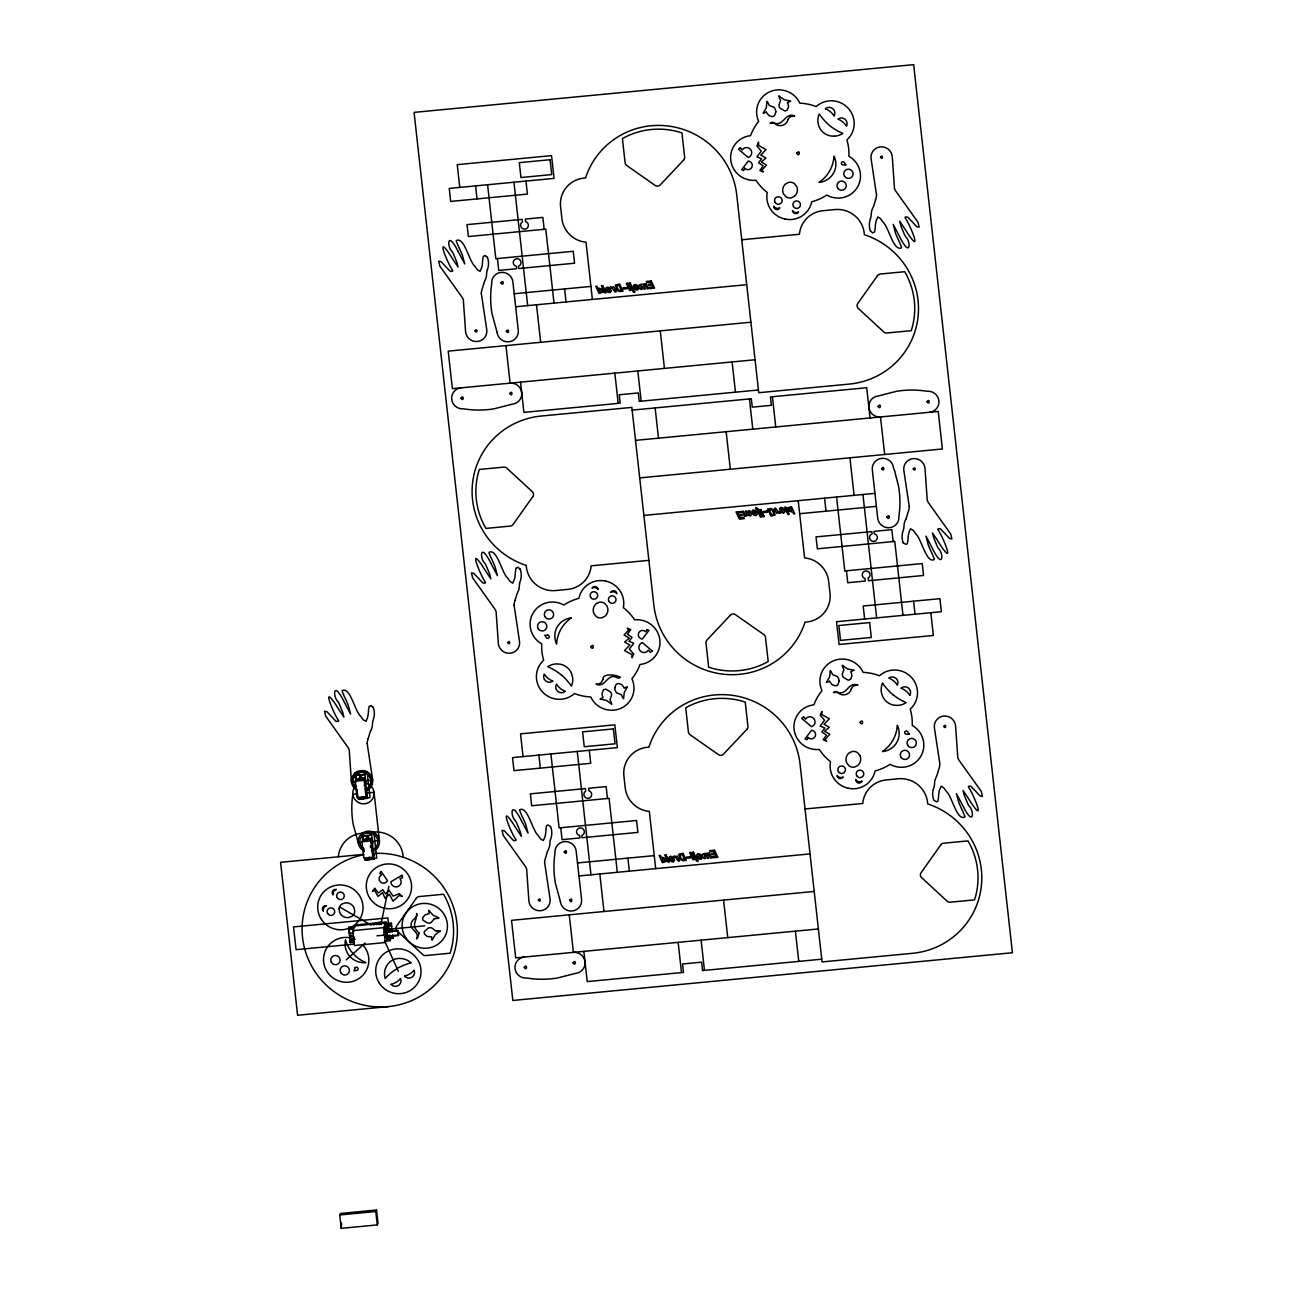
<?xml version="1.0" encoding="UTF-8"?>
<svg xmlns="http://www.w3.org/2000/svg" width="1293" height="1293" viewBox="0 0 1293 1293"><rect width="100%" height="100%" fill="white"/><g stroke="black" fill="none" stroke-linecap="round" stroke-linejoin="round"><path stroke-width="1.5" d="M367.196 743.588L372.675 780.051L364.965 780.778M481.335 293.527L486.798 329.99A10.7 10.506 26.3 0 1 477.376 341.497A10.7 10.506 26.3 0 1 465.609 332.01L463.347 299.911A15.823 15.548 26.3 0 0 462.312 297.6L439.895 266.164L438.699 261.121L441.123 261.703L450.255 271.368L452.534 271.288A2.408 2.36 26.3 0 0 452.695 270.431C448.057 264.532 434.529 231.382 450.481 255.464A33.44 32.858 26.3 0 0 451.386 256.968L452.566 258.762A51.429 50.556 26.3 0 1 453.568 260.362L458.126 267.118L456.849 262.172A84.481 83.043 26.3 0 1 455.944 260.038L453.988 255.254A78.76 77.418 26.3 0 0 452.485 251.973C447.2 247.48 447.33 233.871 454.182 244.49A52.415 51.51 26.3 0 1 457.867 251.02M514.097 605.269L519.56 641.732A10.7 10.506 26.3 0 1 510.137 653.24A10.7 10.506 26.3 0 1 498.371 643.752L496.092 611.654A15.823 15.548 26.3 0 0 495.074 609.342L472.656 577.906L471.444 572.864L473.884 573.446L483.016 583.111L485.295 583.03A2.408 2.36 26.3 0 0 485.441 582.173C480.737 576.145 467.339 543.173 483.243 567.207A33.44 32.858 26.3 0 0 484.132 568.71L485.311 570.504A51.429 50.556 26.3 0 1 486.33 572.104L490.871 578.86L489.611 573.914A84.481 83.043 26.3 0 1 488.706 571.781L486.734 566.997A78.76 77.418 26.3 0 0 485.231 563.716C479.962 559.222 480.075 545.614 486.928 556.232A52.415 51.51 26.3 0 1 490.629 562.762M544.644 862.738L550.107 899.201A10.7 10.506 26.3 0 1 540.684 910.708A10.7 10.506 26.3 0 1 528.918 901.221L526.655 869.122A15.823 15.548 26.3 0 0 525.621 866.811L503.203 835.375L502.007 830.332L504.432 830.914L513.563 840.579L515.842 840.498A2.408 2.36 26.3 0 0 516.004 839.642C511.285 833.613 497.902 800.642 513.79 824.675A33.44 32.858 26.3 0 0 514.695 826.179L515.875 827.973A51.429 50.556 26.3 0 1 516.877 829.573L521.435 836.329L520.158 831.383A84.481 83.043 26.3 0 1 519.253 829.233L517.297 824.465A78.76 77.418 26.3 0 0 515.794 821.184C510.509 816.691 510.638 803.066 517.475 813.685A52.415 51.51 26.3 0 1 521.176 820.231L528.045 833.128L525.637 824.255A164.114 161.318 26.3 0 0 523.859 820.118L523.293 818.873A113.008 111.069 26.3 0 0 521.871 815.899L519.657 810.566A3.685 3.62 26.3 0 1 519.641 809.757C527.641 805.587 532.457 830.752 538.13 835.423A83.027 81.604 26.3 0 0 540.716 838.979L543.254 840.628L545.016 836.668A37.174 36.527 26.3 0 0 545.614 833.516L545.808 831.835A21.27 20.898 26.3 0 0 545.872 829.912L546.519 825.774A2.085 2.053 26.3 0 1 547.214 825.273A10.247 10.069 26.3 0 1 548.022 824.966L550.673 826.583A18.377 18.054 26.3 0 1 551.028 838.106L550.705 838.898A17.989 17.682 26.3 0 0 550.042 841.371L549.881 843.699A33.86 33.279 26.3 0 1 549.751 845.089L549.59 846.107A10.894 10.7 26.3 0 1 549.137 847.691L548.151 850.002A24.325 23.904 26.3 0 0 546.955 853.154L546.389 855.255A38.257 37.594 26.3 0 1 546.018 856.467L545.614 857.695A19.896 19.557 26.3 0 0 544.563 862.722M876.509 194.839L871.046 158.376A10.7 10.506 26.3 0 1 880.468 146.869A10.7 10.506 26.3 0 1 892.235 156.356L894.497 188.455A15.823 15.548 26.3 0 0 895.532 190.766L917.949 222.202L919.145 227.245L916.721 226.663L907.864 217.208L905.375 216.917A2.408 2.36 26.3 0 0 905.148 217.935C909.787 223.834 923.315 256.984 907.363 232.902A33.44 32.858 26.3 0 0 906.458 231.399L905.278 229.604A51.429 50.556 26.3 0 1 904.276 228.004L899.718 221.248L900.995 226.194A84.481 83.043 26.3 0 1 901.9 228.344L903.855 233.112A78.76 77.418 26.3 0 0 905.359 236.393C910.644 240.886 910.514 254.495 903.678 243.892A52.415 51.51 26.3 0 1 899.976 237.346L893.237 224.4L895.516 233.322A164.114 161.318 26.3 0 0 897.294 237.459L897.859 238.704A113.008 111.069 26.3 0 0 899.281 241.678L901.496 247.011A3.685 3.62 26.3 0 1 901.512 247.82C893.415 251.812 888.76 226.954 883.022 222.154A83.027 81.604 26.3 0 0 880.436 218.598L877.899 216.949L876.137 220.893A37.174 36.527 26.3 0 0 875.539 224.061L875.361 225.742A21.27 20.898 26.3 0 0 875.28 227.665L874.634 231.803A2.085 2.053 26.3 0 1 873.939 232.304A10.247 10.069 26.3 0 1 873.131 232.611L873.05 232.643M909.254 506.581L903.791 470.119A10.7 10.506 26.3 0 1 913.23 458.611A10.7 10.506 26.3 0 1 924.98 468.098L927.259 500.197A15.823 15.548 26.3 0 0 928.277 502.508L950.694 533.944L951.907 538.987L949.482 538.405L940.334 528.74L938.055 528.821A2.408 2.36 26.3 0 0 937.91 529.677C942.5 535.528 956.109 568.791 940.108 544.644A33.44 32.858 26.3 0 0 939.219 543.141L938.039 541.347A51.429 50.556 26.3 0 1 937.037 539.747L932.479 532.991L933.756 537.936A84.481 83.043 26.3 0 1 934.645 540.086L936.617 544.854A78.76 77.418 26.3 0 0 938.12 548.135C943.405 552.628 943.276 566.237 936.423 555.634A52.415 51.51 26.3 0 1 932.722 549.089L925.998 536.142L928.277 545.064A164.114 161.318 26.3 0 0 930.055 549.202L930.604 550.446A113.008 111.069 26.3 0 0 932.027 553.42L934.257 558.754A3.685 3.62 26.3 0 1 934.257 559.562C926.273 563.764 921.408 538.47 915.767 533.896A83.027 81.604 26.3 0 0 913.181 530.34L910.498 528.805L908.882 532.635A37.174 36.527 26.3 0 0 908.3 535.803L908.106 537.484A21.27 20.898 26.3 0 0 908.042 539.407L907.379 543.545A2.085 2.053 26.3 0 1 906.7 544.046A10.247 10.069 26.3 0 1 905.892 544.353L903.241 542.737M360.909 777.222C362.573 775.865 358.711 777.352 360.634 777.368M366.84 836.409L367.309 837.993L367.503 835.488L371.624 835.1L374.146 859.15L370.024 859.554L370.364 857.873M370.218 857.954C367.002 856.596 371.317 857.211 370.04 858.6M376.861 924.64L377.217 924.107M378.736 924.608L379.463 924.43M359.793 776.414L359.713 776.398M363.495 797.409L362.945 796.763M365.176 778.451L365.24 777.61L358.63 778.241M367.002 794.823L367.05 793.983M373.742 855.433L373.79 854.592M372.481 723.87L372.643 722.237A17.989 17.682 26.3 0 1 373.273 719.748L373.515 718.94A18.377 18.054 26.3 0 0 373.321 707.4M519.382 585.551L519.544 583.919M366.565 836.797L366.743 835.569L362.622 835.957L362.913 839.933L371.915 839.06L371.98 838.22L362.864 839.852M381.322 924.188L381.435 923.929M363.608 797.345L363.285 798.929L367.535 798.282L364.885 774.475L360.763 774.863L361.07 776.269M370.283 858.196L370.024 859.554M380.918 924.43L388.918 886.351M483.663 283.959L483.081 286.044A38.257 37.594 26.3 0 1 482.709 287.256L482.305 288.484A19.896 19.557 26.3 0 0 481.255 293.511M933.498 788.698L933.756 787.89A17.989 17.682 26.3 0 0 934.403 785.417L934.58 783.073A33.86 33.279 26.3 0 1 934.71 781.683L934.871 780.665A10.894 10.7 26.3 0 1 935.324 779.097L936.31 776.786A24.325 23.904 26.3 0 0 937.49 773.618L938.071 771.533A38.257 37.594 26.3 0 1 938.443 770.321L938.847 769.093A19.896 19.557 26.3 0 0 939.898 764.066L934.354 727.587A10.7 10.506 26.3 0 1 943.777 716.063A10.7 10.506 26.3 0 1 955.543 725.567L957.806 757.666A15.823 15.548 26.3 0 0 958.84 759.977L981.258 791.413L982.454 796.456L980.029 795.874L970.898 786.209L968.619 786.289A2.408 2.36 26.3 0 0 968.457 787.146C973.096 793.045 986.624 826.195 970.671 802.096A33.44 32.858 26.3 0 0 969.766 800.609L968.586 798.815A51.429 50.556 26.3 0 1 967.584 797.215L963.026 790.459L964.303 795.405A84.481 83.043 26.3 0 1 965.208 797.539L967.164 802.323A78.76 77.418 26.3 0 0 968.667 805.587C973.952 810.081 973.823 823.706 966.986 813.087A52.415 51.51 26.3 0 1 963.285 806.557L956.416 793.643L958.824 802.533A164.114 161.318 26.3 0 0 960.602 806.67L961.168 807.915A113.008 111.069 26.3 0 0 962.59 810.889L964.804 816.206A3.685 3.62 26.3 0 1 964.804 817.031C956.755 821.087 952.052 796.1 946.331 791.364A83.027 81.604 26.3 0 0 943.745 787.809L941.207 786.16L939.445 790.104A37.174 36.527 26.3 0 0 938.847 793.272L938.653 794.953A21.27 20.898 26.3 0 0 938.589 796.876L937.942 801.014A2.085 2.053 26.3 0 1 937.247 801.515A10.247 10.069 26.3 0 1 936.439 801.822L933.788 800.205A18.377 18.054 26.3 0 1 933.433 788.665M487.396 269.687L487.655 268.879A18.377 18.054 26.3 0 0 487.461 257.339M870.448 218.679L870.205 219.487A18.377 18.054 26.3 0 0 870.383 231.027M368.182 738.529L368.57 737.317A38.257 37.594 26.3 0 0 368.941 736.105L369.539 734.02A24.325 23.904 26.3 0 1 370.671 730.836M515.067 600.227L515.471 598.998A38.257 37.594 26.3 0 0 515.842 597.786L516.424 595.701A24.325 23.904 26.3 0 1 517.572 592.533L518.59 590.222A10.894 10.7 26.3 0 0 519.043 588.654L519.204 587.636A33.86 33.279 26.3 0 0 519.333 586.246M875.539 199.882L875.135 201.11A38.257 37.594 26.3 0 0 874.763 202.322L874.181 204.407A24.325 23.904 26.3 0 1 873.034 207.591L872.015 209.886A10.894 10.7 26.3 0 0 871.563 211.454L871.401 212.488A33.86 33.279 26.3 0 0 871.272 213.878L871.062 216.19A17.989 17.682 26.3 0 1 870.448 218.679M362.331 796.698L362.525 799.009L358.517 799.155M370.703 730.852L371.705 728.541A10.894 10.7 26.3 0 0 372.158 726.957L372.303 725.939A33.86 33.279 26.3 0 0 372.432 724.549M905.763 519.317L904.761 521.629A10.894 10.7 26.3 0 0 904.308 523.196L904.163 524.231A33.86 33.279 26.3 0 0 904.033 525.621L903.823 527.932A17.989 17.682 26.3 0 1 903.193 530.421L902.95 531.229A18.377 18.054 26.3 0 0 903.144 542.769M355.882 775.331L356.286 779.065L355.236 781.182L357.062 797.555L366.064 796.698L364.254 780.326L365.305 778.192L356.173 779.307L355.882 775.331L360.004 774.943L359.971 776.042M360.004 774.943L355.753 775.59M364.885 774.475L360.634 775.121M362.557 797.91L362.234 796.811L363.608 797.151M366.064 796.698L367.115 794.565M373.871 855.19L372.82 857.307L363.802 858.164L361.975 841.808L363.026 839.674L362.622 835.957M366.743 835.569L362.493 836.199M367.875 837.007L367.503 835.488M371.624 835.1L367.374 835.747M372.82 857.307L370.994 840.935L372.045 838.818L363.026 839.674M370.687 845.897L370.541 846.204A4.17 4.105 26.3 0 0 371.139 839.739A4.17 4.105 26.3 0 0 364.594 840.806M369.297 858.536L369.265 859.619L365.143 860.023L369.265 859.619M374.146 859.15L370.154 859.295M348.884 930.879L349.029 930.572A2.279 2.23 26.3 0 1 352.504 929.182A2.279 2.23 26.3 0 1 352.908 932.754A2.279 2.23 26.3 0 1 349.32 932.043L349.045 932.366A2.279 2.23 26.3 0 0 352.747 933.077A2.279 2.23 26.3 0 0 352.359 929.489A2.279 2.23 26.3 0 0 349.013 930.863L348.674 927.372L354.686 926.79M349.32 932.043L349.789 937.861A2.279 2.23 26.3 0 1 353.587 936.827M387.706 937.554L385.249 942.549L354.46 945.49L352.795 930.604L355.09 925.982L386.057 922.669L387.302 933.821M349.191 932.059L349.934 937.554A2.279 2.23 26.3 0 1 353.555 936.358M354.185 942.177L350.177 942.565L350.112 939.041A2.279 2.23 26.3 0 0 354.411 938.088M350.177 942.565L349.983 939.057M368.473 924.35L384.732 922.62L386.3 937.684M384.732 922.62L385.67 932.108M385.249 942.549L383.585 927.663L386.057 922.669M384.409 932.382L398.147 930.588L398.406 935.55L384.91 936.843L384.409 932.382L398.147 930.588M384.91 936.843L384.668 931.881M391.472 923.283L385.314 924.172L386.979 939.041L393.137 938.168L387.124 938.734L385.476 923.849L391.472 923.283L391.553 926.806A2.279 2.23 26.3 0 0 387.981 926.079A2.279 2.23 26.3 0 0 388.369 929.667A2.279 2.23 26.3 0 0 391.714 928.293L392.248 931.946M391.553 926.806L391.827 926.483A2.279 2.23 26.3 0 0 388.126 925.772A2.279 2.23 26.3 0 0 388.53 929.36A2.279 2.23 26.3 0 0 391.876 927.97M339.752 1214.951L340.495 1213.448L376.538 1210.006L378.025 1223.404L377.281 1224.907L341.239 1228.35L339.752 1214.951L375.794 1211.509L376.538 1210.006M341.239 1228.35L341.562 1223.016M843.036 777.319L843.165 777.093A4.865 4.784 26.3 0 1 837.024 775.59A3.265 3.216 26.3 0 0 842.923 777.238M385.799 929.538L424.767 925.836M850.649 679.035L851.909 675.932L851.247 672.635A7.532 7.402 26.3 0 0 850.746 671.73A14.239 13.997 26.3 0 0 853.881 670.243M346.185 959.859L365.143 943.066M363.188 798.088L363.285 798.929M794.5 196.261L791.268 197.845A6.821 6.707 26.3 0 1 785.691 196.584L783.413 193.756A8.518 8.372 26.3 0 1 785.578 183.929L788.795 182.329A6.821 6.707 26.3 0 1 794.387 183.59L796.65 186.418A8.518 8.372 26.3 0 1 794.484 196.245M367.713 837.638L366.582 837.282M485.263 255.578L487.364 257.372M872.5 232.821L870.48 230.994M518.024 567.32L520.109 569.114M371.123 705.622L373.224 707.433M485.117 255.626L484.713 255.755A10.247 10.069 26.3 0 0 483.905 256.062A2.085 2.053 26.3 0 0 483.21 256.564L482.564 260.701A21.27 20.898 26.3 0 1 482.499 262.624L482.305 264.305A37.174 36.527 26.3 0 1 481.707 267.473L480.107 271.32L477.408 269.768A83.027 81.604 26.3 0 1 474.838 266.213C469.1 261.477 464.397 236.474 456.348 240.546A3.685 3.62 26.3 0 0 456.348 241.355L458.579 246.688A113.008 111.069 26.3 0 1 459.985 249.662L460.55 250.907A164.114 161.318 26.3 0 1 462.328 255.044L464.737 263.934L457.884 251.02M517.863 567.368L517.459 567.498A10.247 10.069 26.3 0 0 516.65 567.805M370.978 705.671L370.574 705.816A10.247 10.069 26.3 0 0 369.766 706.123A2.085 2.053 26.3 0 0 369.071 706.625L368.424 710.746A21.27 20.898 26.3 0 1 368.36 712.685L368.166 714.366A37.174 36.527 26.3 0 1 367.568 717.518L365.967 721.365L363.268 719.829A83.027 81.604 26.3 0 1 360.699 716.274C354.977 711.586 350.274 686.551 342.209 690.607A3.685 3.62 26.3 0 0 342.209 691.416L344.439 696.749A113.008 111.069 26.3 0 1 345.845 699.723L346.411 700.951A164.114 161.318 26.3 0 1 348.189 705.105L350.597 713.978L343.744 701.081A52.415 51.51 26.3 0 0 340.043 694.535C333.174 683.932 333.077 697.541 338.346 702.034A78.76 77.418 26.3 0 1 339.849 705.315L341.805 710.083A84.481 83.043 26.3 0 0 342.71 712.233L343.906 717.195L339.429 710.423A51.429 50.556 26.3 0 0 338.427 708.823L337.247 707.012A33.44 32.858 26.3 0 1 336.342 705.525C320.405 681.427 333.885 714.512 338.556 720.492A2.408 2.36 26.3 0 1 338.394 721.349L336.115 721.429L326.984 711.764L324.559 711.182L325.755 716.225L348.173 747.661A15.823 15.548 26.3 0 1 349.207 749.956L351.47 782.071L355.333 781.699M673.459 861.639L674.461 860.653L673.782 858.455A3.329 3.265 26.3 0 0 670.146 856.419M701.113 859.005L702.131 858.002L701.452 855.821A3.329 3.265 26.3 0 0 697.816 853.768L696.668 854.899L697.347 857.097A3.329 3.281 26.3 0 0 700.984 859.15M752.93 510.282L751.783 511.317L752.461 513.499A3.329 3.265 26.3 0 0 756.098 515.551M780.6 507.632L779.437 508.666L780.115 510.864A3.329 3.265 26.3 0 0 783.768 512.901M634.524 284.67L633.344 285.818L634.039 287.886A3.329 3.281 26.3 0 0 637.675 289.939L638.823 288.792L638.144 286.61A3.329 3.265 26.3 0 0 634.507 284.557M756.082 515.438L757.245 514.42L756.567 512.222A3.329 3.281 26.3 0 0 752.914 510.169M783.736 512.804L784.899 511.769L784.221 509.587A3.329 3.281 26.3 0 0 780.584 507.535M670.162 856.516L668.998 857.55L669.677 859.732A3.329 3.281 26.3 0 0 673.33 861.785M599.192 289.163C603.669 290.392 599.435 294.788 598.788 289.939M791.316 510.977C788.229 511.559 789.667 504.529 791.833 510.266M662.501 858.374C666.881 859.441 663.018 864.257 662.097 859.118M437.082 930.831L435.822 931.089L431.717 927.857A7.435 7.305 26.3 0 0 428.419 927.97L424.346 931.51A3.75 3.685 26.3 0 0 424.654 934.225L427.24 936.439L430.617 936.908A7.532 7.402 26.3 0 0 431.636 936.73A14.239 13.997 26.3 0 0 432.104 940.173L435.288 934.645L440.428 930.895A11.168 10.974 26.3 0 0 437.099 930.863M741.729 239.771L799.446 234.259A26.603 26.151 26.3 0 1 822.962 210.711L834.971 209.563A26.603 26.151 26.3 0 1 864.354 234.696A77.887 76.562 26.3 0 1 918.111 316.219A77.887 76.562 26.3 0 1 849.372 384.069L758.732 392.716L736.735 194.871A77.887 76.562 26.3 0 0 667.236 125.906A77.887 76.562 26.3 0 0 585.567 177.981A26.603 26.151 26.3 0 0 560.58 206.718L561.905 218.63A26.603 26.151 26.3 0 0 586.02 242.227L592.388 299.426M514.21 293.737L590.933 286.416M620.624 291.394L623.032 291.167L619.67 284.007L615.468 285.058L616.454 288.986M634.621 292.234L634.831 291.038M515.665 306.764L746.724 284.686M750.894 322.216L448.218 351.13L452.388 388.66L755.064 359.745M758.441 389.985L639.259 401.363L638.322 392.943L619.25 394.769L620.187 403.19L523.907 412.386L520.546 382.146M632.164 410.123L751.33 398.745L752.267 407.166L771.355 405.339L770.418 396.919L866.698 387.722L870.06 417.962M635.526 440.363L938.217 411.449L942.387 448.978L639.696 477.893M643.882 515.422L874.941 493.36M755.985 507.874L755.775 509.07M769.981 508.715L767.573 508.941L770.935 516.101L775.137 515.05L774.135 511.123A4.202 4.121 26.3 0 0 769.965 508.585M799.656 513.709L876.395 506.371M648.876 560.338L591.143 565.849A26.603 26.151 26.3 0 1 567.627 589.398L555.618 590.545A26.603 26.151 26.3 0 1 526.235 565.413A77.887 76.562 26.3 0 1 472.478 483.889A77.887 76.562 26.3 0 1 541.234 416.039L631.857 407.392L653.87 605.237A77.887 76.562 26.3 0 0 723.369 674.203A77.887 76.562 26.3 0 0 805.022 622.127A26.603 26.151 26.3 0 0 830.025 593.39L828.7 581.478A26.603 26.151 26.3 0 0 804.569 557.881L798.217 500.682M355.236 781.182L364.254 780.326M356.69 793.95L352.844 794.322A95.359 93.726 26.3 0 0 353.231 824.481L358.209 842.697L362.072 842.325M366.323 793.029L374.033 792.302L379.415 840.676L371.705 841.404M338.313 856.806A26.603 26.151 26.3 0 1 361.814 833.258L373.839 832.11A26.603 26.151 26.3 0 1 403.222 857.243M361.975 841.808L370.994 840.935M805.038 808.982L862.754 803.47A26.603 26.151 26.3 0 1 886.271 779.921L898.279 778.774A26.603 26.151 26.3 0 1 927.663 803.907A77.887 76.562 26.3 0 1 981.419 885.43A77.887 76.562 26.3 0 1 912.664 953.28L822.041 961.927L800.044 764.082A77.887 76.562 26.3 0 0 730.545 695.117A77.887 76.562 26.3 0 0 648.876 747.192A26.603 26.151 26.3 0 0 623.889 775.929L625.214 787.841A26.603 26.151 26.3 0 0 649.328 811.438L655.696 868.637M363.333 854.414L280.581 862.318L297.6 1015.264L388.223 1006.617M364.723 859.376L376.748 858.229L373.839 832.11M577.518 862.948L654.242 855.61M578.957 875.959L810.032 853.897M355.607 924.915L386.397 921.974L387.221 929.425M348.528 927.679L354.524 927.113M349.029 930.572L348.674 927.372M352.795 930.604L383.585 927.663M814.202 891.427L511.527 920.341L515.697 957.871L818.372 928.956M376.909 935.825L384.409 935.114M349.821 939.365L349.95 939.348A2.279 2.23 26.3 0 0 354.217 937.991M385.152 936.342L398.648 935.049M350.338 942.258L354.33 941.87M354.266 944.116L296.081 949.676L293.543 926.919L387.852 917.901L389.322 931.186M384.36 941.239L390.373 940.658L389.743 934.968M821.734 959.196L702.568 970.574L701.63 962.154L682.559 963.98L683.496 972.401L587.216 981.597L583.854 951.357M853.897 670.259L847.545 668.934L842.26 665.249A11.168 10.974 26.3 0 0 843.327 668.384L843.957 669.515L842.212 674.348A7.435 7.305 26.3 0 0 843.408 677.403L848.143 680.15A3.75 3.685 26.3 0 0 850.649 679.035M612.058 287.967L614.935 291.943L616.228 291.814L613.819 286.707L612.866 287.531M778.531 512.141L775.655 508.165L774.378 508.294L776.786 513.402L777.723 512.578M675.366 857.178L678.243 861.154L679.52 861.025L677.128 855.918L676.174 856.742M903.387 701.339L906.118 702.632A17.181 16.89 26.3 0 1 897.584 705.428L893.786 705.154A15.274 15.015 26.3 0 1 882.279 695.699L881.309 692.046A17.181 16.89 26.3 0 1 882.505 683.205M340.35 907.379L371.156 925.19M610.248 287.385L611.46 288.307M779.129 511.802L780.342 512.723M673.556 856.596L674.768 857.518M778.952 96.038L784.237 99.723L790.589 101.048A14.239 13.997 26.3 0 1 787.453 102.535M611.654 704.071L606.369 700.386L600.065 699.06A14.239 13.997 26.3 0 1 603.152 697.573A7.532 7.402 26.3 0 1 602.651 696.685L601.988 693.387L603.249 690.284A3.75 3.685 26.3 0 1 605.754 689.169L610.506 691.917A7.435 7.305 26.3 0 1 611.686 694.971L609.957 699.804L610.603 700.919A11.168 10.974 26.3 0 1 611.654 704.038M332.786 894.594L332.964 894.788A4.865 4.784 26.3 0 1 336.277 889.519M361.264 776.188L360.763 774.863M708.968 854.802L707.029 854.511L708.58 858.245L707.352 858.374L705.655 854.883L704.103 854.528L705.445 858.552L704.216 858.665C698.188 852.055 707.255 853.962 708.111 852.96L709.34 852.83L711.732 857.954L710.504 858.067L709.033 854.899M859.958 755.629L857.695 752.801A6.821 6.707 26.3 0 0 852.103 751.524L848.871 753.124A8.518 8.372 26.3 0 0 846.753 762.951L848.984 765.795A6.821 6.707 26.3 0 0 854.576 767.056L857.809 765.472A8.518 8.372 26.3 0 0 859.926 755.645M490.645 562.762L497.482 575.676L495.074 566.787A164.114 161.318 26.3 0 0 493.296 562.649L492.746 561.404A113.008 111.069 26.3 0 0 491.324 558.431L489.093 553.097A3.685 3.62 26.3 0 1 489.093 552.289C497.078 548.087 501.943 573.381 507.583 577.955A83.027 81.604 26.3 0 0 510.169 581.511L512.691 583.159L514.469 579.216A37.174 36.527 26.3 0 0 515.05 576.048L515.244 574.367A21.27 20.898 26.3 0 0 515.309 572.443L515.972 568.306A2.085 2.053 26.3 0 1 516.65 567.805M772.794 511.091L773.925 514.097L771.63 514.856L769.319 509.959L770.466 509.846A2.327 2.295 26.3 0 1 772.907 511.026M757.924 509.103L760.656 514.937L759.427 515.067L756.777 509.394M633.829 290.715L631.162 285.042L629.933 285.171L632.681 291.006A2.004 1.972 26.3 0 0 634.621 292.331M617.795 289.034L616.664 286.012L618.975 285.252L621.27 290.149L620.123 290.262A2.327 2.295 26.3 0 1 617.698 289.082M698.139 860.249L697.929 861.445A2.004 1.972 26.3 0 1 696.006 860.201L693.242 854.382L694.47 854.253L697.137 859.926M679.762 858.196L678.777 854.253L682.979 853.218L686.341 860.378L683.932 860.605A4.202 4.121 26.3 0 1 679.682 858.229M384.587 940.868L398.357 971.269M930.831 612.704L933.368 635.461L839.076 644.48L836.539 621.707L941.369 611.702L939.914 598.675L863.191 606.013L864.629 619.024M913.569 601.197L915.024 614.223M902.999 615.371L894.772 541.411L817.338 548.814L816.012 536.902L871.821 531.585L872.08 533.896A3.911 3.847 26.3 0 0 870.448 539.973A3.911 3.847 26.3 0 0 876.816 539.553A3.911 3.847 26.3 0 0 874.197 533.75L873.939 531.375L891.831 529.661L893.156 541.573M880.485 416.976L884.671 454.489M862.932 494.508L876.654 617.876M849.921 457.819L854.107 495.348M846.414 570.811L847.739 582.723L865.276 581.042L865.001 578.537A3.911 3.847 26.3 0 1 862.77 572.831A3.911 3.847 26.3 0 1 868.864 572.12A3.911 3.847 26.3 0 1 868.185 578.165L868.476 580.735L923.558 575.466L922.232 563.57L844.798 570.956L836.571 497.013M824.562 498.161L826.017 511.188M772.406 396.741L775.768 426.981M749.439 398.923L752.801 429.163M732.097 361.927L735.458 392.167M795.405 931.138L798.767 961.378M726.149 431.717L730.335 469.246M660.27 330.863L664.44 368.392M723.579 900.073L727.749 937.603M655.131 407.942L658.493 438.182M637.805 370.946L641.166 401.186M701.113 940.156L704.475 970.396M614.838 373.144L618.199 403.384M678.146 942.338L681.508 972.578M564.588 288.921L566.043 301.948M627.897 858.132L629.352 871.159M554.018 303.095L545.791 229.152L468.357 236.538L467.032 224.643L522.13 219.374L522.42 221.943A3.911 3.847 26.3 0 0 521.742 227.988A3.911 3.847 26.3 0 0 527.835 227.277A3.911 3.847 26.3 0 0 525.604 221.572L525.33 219.067L542.85 217.402L544.175 229.297M617.327 872.306L609.1 798.347L531.665 805.749L530.34 793.854L585.438 788.585L585.713 791.154A3.911 3.847 26.3 0 0 585.05 797.199A3.911 3.847 26.3 0 0 591.143 796.488A3.911 3.847 26.3 0 0 588.913 790.783L588.638 788.277L606.158 786.597L607.484 798.508M525.96 181.085L527.415 194.095L450.675 201.433L449.237 188.406L554.067 178.402L551.529 155.629L457.237 164.647L459.758 187.404M589.269 750.296L590.723 763.306L513.984 770.644L512.545 757.617L617.359 747.613L614.838 724.84L520.529 733.858L523.067 756.615M536.498 304.76L540.668 342.289M599.807 873.971L603.976 911.5M513.951 182.232L527.673 305.617M577.26 751.443L590.982 874.811M497.433 258.535L498.759 270.447L516.667 268.734L516.392 266.358A3.911 3.847 26.3 0 1 513.79 260.572A3.911 3.847 26.3 0 1 520.142 260.135A3.911 3.847 26.3 0 1 518.509 266.213L518.768 268.54L574.577 263.206L573.252 251.295L495.817 258.697L487.59 184.754M560.742 827.746L562.067 839.658L579.959 837.945L579.7 835.569A3.911 3.847 26.3 0 1 577.098 829.767A3.911 3.847 26.3 0 1 583.45 829.346A3.911 3.847 26.3 0 1 581.818 835.423L582.076 837.735L637.885 832.401L636.56 820.505L559.126 827.908L550.899 753.948M505.935 345.619L510.105 383.148M569.243 914.814L573.413 952.343M475.582 185.901L477.036 198.912M538.89 755.096L540.345 768.123M397.905 931.089L398.406 935.55M392.781 934.968L392.975 938.476M356.125 781.974L355.074 772.648L367.099 771.501L370.008 797.619L357.983 798.767L356.949 789.441M361.814 833.258L362.654 840.709M363.478 848.176L363.899 851.909M375.794 1211.509L377.281 1224.907M792.447 210.985L792.431 210.743A4.865 4.784 26.3 0 0 798.605 212.02A3.265 3.216 26.3 0 1 792.577 210.969M598.158 589.123L598.174 589.382A4.865 4.784 26.3 0 0 591.984 588.089A3.265 3.216 26.3 0 1 598.012 589.139M855.74 779.938L855.756 780.196A3.265 3.216 26.3 0 0 861.978 781.214M373.047 853.509A77.887 76.562 26.3 0 1 451.289 960.877A77.887 76.562 26.3 0 1 319.791 978.155A77.887 76.562 26.3 0 1 363.915 854.705M362.945 945.005A22.741 22.353 26.3 0 1 354.12 980.983A22.741 22.353 26.3 0 1 323.525 959.034A22.741 22.353 26.3 0 1 355.106 939.365M373.532 925.125A7.952 7.823 26.3 0 1 384.684 924.059M386.736 926.531A7.952 7.823 26.3 0 1 387.641 930.798M388.45 935.453A2.279 2.23 26.3 0 0 392.474 935.469A2.279 2.23 26.3 0 1 388.191 935.566M366.662 839.852A2.877 2.828 24.7 0 1 370.283 839.496M371.107 840.321A2.877 2.828 24.7 0 1 371.398 842.907M366.533 840.078A2.877 2.828 24.7 0 1 370.154 839.739M370.994 840.563A2.877 2.828 24.7 0 1 371.285 843.133M363.899 849.081A9.051 8.873 24.7 0 1 362.59 835.149A9.051 8.873 24.7 0 1 376.602 837.298A9.051 8.873 24.7 0 1 371.447 850.244M370.412 845.929A1.891 1.859 26.3 0 1 370.444 847.675M370.428 838.575A4.17 4.105 26.3 0 1 371.479 845.169M364.836 840.305A4.17 4.105 26.3 0 1 369.248 838.171M364.06 851.069A10.7 10.506 26.3 0 1 360.828 834.599A10.7 10.506 26.3 0 1 377.701 835.973A10.7 10.506 26.3 0 1 372.206 851.731M357.321 790.443A10.7 10.506 26.3 0 1 354.072 773.974A10.7 10.506 26.3 0 1 370.962 775.347A10.7 10.506 26.3 0 1 365.466 791.106M357.854 780.18A4.17 4.105 26.3 0 1 364.238 778.984A4.17 4.105 26.3 0 1 364.044 785.433M363.301 777.772A4.17 4.105 26.3 0 1 364.739 784.544M358.096 779.679A4.17 4.105 26.3 0 1 361.345 777.497M356.399 787.906A9.051 8.873 24.7 0 1 356.092 774.313A9.051 8.873 24.7 0 1 369.717 776.446A9.051 8.873 24.7 0 1 365.515 789.344M356.302 788.084A9.051 8.873 24.7 0 1 355.995 774.475A9.051 8.873 24.7 0 1 369.62 776.624A9.051 8.873 24.7 0 1 365.418 789.522M359.923 779.226A2.877 2.828 24.7 0 1 364.658 782.281M359.793 779.469A2.877 2.828 24.7 0 1 363.414 779.113M364.076 779.711A2.877 2.828 24.7 0 1 364.529 782.507M364.545 782.831A10.7 10.506 26.3 0 1 373.483 796.989A10.7 10.506 26.3 0 1 357.595 802.048A10.7 10.506 26.3 0 1 356.141 785.514M414.002 970.348A18.15 17.827 26.3 0 1 404.693 976.037M414.132 970.3A5.738 5.641 26.3 0 1 404.58 976.134M400.442 978.639A18.15 17.827 26.3 0 1 391.132 984.312M400.571 978.575A5.738 5.641 26.3 0 1 391.019 984.409M396.886 968.748A53.401 52.496 26.3 0 0 387.205 976.328L385.152 978.478A17.181 16.89 26.3 0 1 385.072 969.556L386.494 966.065A15.274 15.015 26.3 0 1 399.052 958.388L402.85 958.695A17.181 16.89 26.3 0 1 410.964 962.735M396.806 968.602A64.715 63.616 26.3 0 1 410.996 962.816M323.298 911.032A4.865 4.784 26.3 0 1 326.418 905.682M323.315 911.064A3.249 3.2 26.3 0 1 326.386 905.763M332.899 894.514A3.265 3.216 26.3 0 1 336.325 889.487M367.115 743.572A19.896 19.557 26.3 0 1 368.214 738.545M573.252 952.359A10.7 10.506 26.3 0 1 585.018 961.847A10.7 10.506 26.3 0 1 575.579 973.37L557.251 978.041A95.359 93.726 26.3 0 1 526.768 978.041A10.7 10.506 26.3 0 1 515.018 968.538A10.7 10.506 26.3 0 1 524.441 957.03M861.914 781.231A4.865 4.784 26.3 0 1 855.772 779.921M897.277 725.551A34.83 34.232 26.3 0 1 882.521 751.443M897.407 725.502A18.765 18.441 26.3 0 1 882.537 751.572M903.371 701.356A53.401 52.496 26.3 0 1 892.913 694.583M892.8 694.713A64.715 63.616 26.3 0 1 882.553 683.157M901.221 688.232A18.15 17.827 26.3 0 1 909.739 695.246M901.124 688.135A5.738 5.641 26.3 0 1 909.868 695.311M897.326 685.031A18.15 17.827 26.3 0 0 888.792 678.033A5.738 5.641 26.3 0 1 897.439 685.112M880.662 416.96A10.7 10.506 26.3 0 1 868.896 407.457A10.7 10.506 26.3 0 1 878.319 395.949L896.647 391.278A95.359 93.726 26.3 0 1 927.129 391.278A10.7 10.506 26.3 0 1 938.896 400.782A10.7 10.506 26.3 0 1 929.457 412.289M905.779 519.333A24.325 23.904 26.3 0 0 906.943 516.149L907.508 514.064A38.257 37.594 26.3 0 1 907.88 512.852L908.284 511.624A19.896 19.557 26.3 0 0 909.351 506.597M520.206 569.082A18.377 18.054 26.3 0 1 520.465 580.638L520.142 581.43A17.989 17.682 26.3 0 0 519.495 583.903M514 605.253A19.896 19.557 26.3 0 1 515.099 600.227M610.765 592.242A4.865 4.784 26.3 0 1 616.89 593.729A3.249 3.2 26.3 0 0 610.846 592.275M556.62 643.769A34.83 34.232 26.3 0 1 571.377 617.876A18.765 18.441 26.3 0 0 556.507 643.817M561 674.736A53.401 52.496 26.3 0 0 550.527 667.964L547.779 666.687A17.181 16.89 26.3 0 1 556.313 663.891L560.128 664.166A15.274 15.015 26.3 0 1 571.635 673.621L572.589 677.273A17.181 16.89 26.3 0 1 571.409 686.114A64.715 63.616 26.3 0 0 561.114 674.607M552.693 681.088A18.15 17.827 26.3 0 1 544.175 674.073A5.738 5.641 26.3 0 0 552.79 681.185M565.106 691.286A18.15 17.827 26.3 0 1 556.588 684.288M565.203 691.399A5.738 5.641 26.3 0 1 556.459 684.207M509.943 383.164A10.7 10.506 26.3 0 1 521.709 392.652A10.7 10.506 26.3 0 1 512.287 404.159L493.942 408.847A95.359 93.726 26.3 0 1 463.476 408.83A10.7 10.506 26.3 0 1 451.71 399.327A10.7 10.506 26.3 0 1 461.132 387.819M487.396 269.687A17.989 17.682 26.3 0 0 486.75 272.16L486.572 274.504A33.86 33.279 26.3 0 1 486.443 275.894L486.281 276.912A10.894 10.7 26.3 0 1 485.829 278.48L484.843 280.791A24.325 23.904 26.3 0 0 483.663 283.959M876.589 194.855A19.896 19.557 26.3 0 1 875.506 199.882M787.437 102.519A7.532 7.402 26.3 0 1 787.938 103.424L788.601 106.721L787.34 109.824A3.75 3.685 26.3 0 1 784.835 110.939L780.099 108.208A7.435 7.305 26.3 0 1 778.903 105.153L780.649 100.304L779.986 99.189A11.168 10.974 26.3 0 1 778.952 96.07M773.715 206.379A4.865 4.784 26.3 0 0 779.824 207.866L779.727 208.108A3.265 3.216 26.3 0 1 773.667 206.347M833.969 156.34A34.83 34.232 26.3 0 1 819.229 182.232M834.098 156.291A18.765 18.441 26.3 0 1 819.229 182.361M825.484 108.822A18.15 17.827 26.3 0 1 834.017 115.82M825.387 108.709A5.738 5.641 26.3 0 1 834.13 115.901M673.782 856.16A1.907 1.875 26.3 0 1 676.077 857.081M755.985 507.777A2.004 1.972 26.3 0 1 757.892 509.119M780.132 513.159A1.907 1.875 26.3 0 1 777.836 512.238M610.474 286.949A1.907 1.875 26.3 0 1 612.769 287.87M620.64 291.523A4.202 4.121 26.3 0 1 616.373 289.018M643.704 285.43L645.288 289.034L644.059 289.163L641.28 285.187L640.601 285.979L642.136 289.341L640.908 289.454C634.863 283.038 643.769 284.67 644.803 283.749L646.031 283.636L648.423 288.743L647.195 288.856L645.239 285.106L643.72 285.381M746.885 514.63L745.35 515.002L743.394 511.252L742.166 511.365L744.574 516.489L748.372 515.228L750.376 516.004L751.427 514.679L749.698 510.654L748.469 510.767L749.374 514.921L746.546 510.945L745.318 511.074L746.885 514.63M419.077 933.142L417.768 937.409A11.831 11.637 26.3 0 1 416.54 939.009L416.556 938.815A7.629 7.499 26.3 0 0 417.025 937.667C419.077 931.639 409.477 929.667 411.19 923.444C411.691 919.404 417.704 917.982 416.685 913.44C417.397 921.069 410.043 924.737 419.077 933.142M609.795 290.78C606.837 293.834 606.756 284.395 609.795 290.78M637.465 288.129C634.604 291.281 634.33 281.745 637.465 288.129M673.103 859.99C672.069 854.059 668.433 861.122 673.103 860.12M700.774 857.34C699.804 851.505 696.054 858.407 700.758 857.485M753.14 511.931C756.049 518.38 756.146 509.038 753.14 511.883M780.794 509.28C783.671 515.729 783.849 506.452 780.794 509.248M611.169 291.184L610.005 292.477A3.329 3.281 26.3 0 1 606.369 290.521L605.69 288.339L606.853 287.305A3.329 3.265 26.3 0 1 610.49 289.244L611.169 291.184M614.773 687.714L615.015 689.912A7.435 7.305 26.3 0 0 616.583 692.789L621.464 694.697L621.885 695.925A11.168 10.974 26.3 0 0 623.598 698.737L624.26 692.45L627.428 686.89A14.239 13.997 26.3 0 0 624.212 688.232A7.532 7.402 26.3 0 0 623.856 687.278L621.755 684.611L618.539 683.496A3.75 3.685 26.3 0 0 616.034 684.611L614.773 687.714M775.832 111.861L774.572 115.497A3.75 3.685 26.3 0 1 772.066 116.612L768.85 115.497L766.733 112.83A7.532 7.402 26.3 0 1 766.377 111.861A14.239 13.997 26.3 0 1 763.161 113.202L766.329 107.658L766.975 101.355A11.168 10.974 26.3 0 1 768.688 104.2L769.141 105.412L774.006 107.319A7.435 7.305 26.3 0 1 775.574 110.212L775.832 111.861M839.141 681.072L837.88 684.708A3.75 3.685 26.3 0 1 835.375 685.823L832.142 684.708L830.041 682.041A7.532 7.402 26.3 0 1 829.67 681.072A14.239 13.997 26.3 0 1 826.469 682.397L829.637 676.869L830.284 670.566A11.168 10.974 26.3 0 1 831.997 673.411L832.45 674.607L837.314 676.53A7.435 7.305 26.3 0 1 838.882 679.407L839.141 681.072M602.845 292.218L599.144 293.446L595.782 286.286L597.01 286.173C596.897 289.826 603.152 286.642 602.845 292.218M666.154 861.413L662.452 862.657L659.091 855.497L660.319 855.384C660.19 858.843 666.525 855.982 666.154 861.477M787.76 507.842C787.389 513.483 793.692 510.25 793.595 513.935L794.823 513.822L791.461 506.662L787.76 507.842M590.804 646.742C593.342 652.044 594.958 642.152 590.82 646.629M796.763 153.124C799.559 158.392 800.706 148.356 796.763 153.124M860.071 722.334C862.932 727.555 863.95 717.599 860.087 722.221M679.94 855.4L681.104 858.229A2.327 2.295 26.3 0 0 683.431 859.489L684.579 859.36L682.284 854.463L679.956 855.336M339.105 908.834L339.639 912.373A8.518 8.372 26.3 0 0 348.415 917.61L351.825 916.462A6.821 6.707 26.3 0 0 354.735 911.63L354.201 908.074A8.518 8.372 26.3 0 0 345.425 902.837L342.015 904.001A6.821 6.707 26.3 0 0 339.105 908.834M460.954 398.163C463.702 402.899 464.171 393.767 460.954 398.163M475.048 330.863C477.634 334.887 477.57 326.967 475.048 330.863M500.941 282.747C503.979 287.418 503.866 278.205 500.941 282.747M506.323 331.121C508.763 335.921 509.781 326.951 506.323 331.121M509.749 393.492C512.82 398.179 512.497 389.048 509.749 393.492M507.81 642.605C510.379 646.629 510.331 638.677 507.81 642.605M524.263 967.374C526.93 972.11 527.576 963.091 524.263 967.277M538.357 900.073C541.072 904.033 540.636 896.227 538.373 899.993M564.249 851.958C566.964 856.677 567.465 847.675 564.265 851.861M569.631 900.332C572.605 905.003 572.476 896.033 569.647 900.235M573.058 962.703C575.385 967.52 576.759 958.533 573.074 962.606M880.468 157.229C883.038 161.189 883.087 153.366 880.485 157.148M878.141 406.293C880.436 411.142 881.713 402.171 878.141 406.196M881.567 468.664C884.412 473.367 884.768 464.235 881.567 468.664M886.95 517.038C889.6 521.709 890.457 512.739 886.966 516.941M913.23 468.971C915.864 472.899 915.8 465.124 913.246 468.89M926.936 401.638C929.522 406.438 930.249 397.307 926.936 401.638M943.777 726.44C946.411 730.416 946.347 722.496 943.777 726.44M434.432 918.596L431.119 922.539A7.435 7.305 26.3 0 1 427.87 923.057L423.102 920.357A3.75 3.685 26.3 0 1 422.811 917.642L424.864 914.991L428.048 913.892A7.532 7.402 26.3 0 1 429.082 913.86A14.239 13.997 26.3 0 1 428.791 910.417L433.123 915.218L438.974 917.917A11.168 10.974 26.3 0 1 435.725 918.58L434.432 918.596M354.928 968.101L354.04 970.881L356.916 970.3A1.616 1.6 26.3 0 0 357.644 967.681A1.616 1.6 26.3 0 0 354.945 968.118M788.019 119.554C786.597 125.599 779.178 127.635 774.717 123.514C772.309 122.382 767.137 124.726 772.293 122.14C783.17 128.169 783.768 114.075 792.674 115.319A11.831 11.637 26.3 0 1 794.613 115.982L794.403 116.031A7.629 7.499 26.3 0 0 793.175 115.934L789.797 116.984L788.019 119.554M603.007 679.455L600.792 683.124L597.431 684.175A7.629 7.499 26.3 0 1 596.186 684.078L595.992 684.126A11.831 11.637 26.3 0 0 597.932 684.789C606.239 686.373 607.855 671.956 617.682 678.017C628.366 678.065 602.085 670.178 603.007 679.455M851.327 688.765C849.905 694.81 842.47 696.846 838.026 692.725C835.601 691.593 830.478 693.921 835.601 691.351C846.479 697.38 847.077 683.286 855.982 684.53A11.831 11.637 26.3 0 1 857.922 685.193L857.712 685.242A7.629 7.499 26.3 0 0 856.467 685.145L853.105 686.195L851.327 688.765M758.506 142.343L756.89 146.012L761.27 151.087L756.858 156.841L761.561 158.829L758.555 162.756L763.129 165.876L759.848 170.514L763.323 171.953L761.933 170.062L766.523 165.084L761.318 162.013L765.941 158.037L760.753 155.079L766.086 149.568L758.619 145.495L758.506 142.343M633.699 654.096L632.083 657.765L631.986 654.614L624.503 650.557L629.836 645.029L624.648 642.071L629.271 638.096L624.066 635.025L628.657 630.047L627.267 628.156L630.758 629.594L627.461 634.233L632.051 637.352L629.028 641.28L633.748 643.268L629.335 649.038L633.699 654.096M821.815 711.554L820.198 715.223L824.562 720.282L820.166 726.052L824.869 728.04L821.863 731.967L826.437 735.087L823.156 739.725L826.631 741.164L825.241 739.273L829.831 734.279L824.627 731.224L829.249 727.248L824.061 724.29L829.395 718.763L821.928 714.706L821.815 711.554M744.752 168.284L743.685 170.498L741.665 169.706L748.275 161.043A4.38 4.315 26.3 0 1 751.863 167.282A4.38 4.315 26.3 0 1 744.752 168.284M646.92 629.61L645.837 631.824A4.38 4.315 26.3 0 0 638.726 632.843A4.38 4.315 26.3 0 0 642.314 639.065L648.941 630.402L646.92 629.61M808.06 737.495L806.994 739.709L804.973 738.917L811.584 730.254A4.38 4.315 26.3 0 1 815.172 736.477A4.38 4.315 26.3 0 1 808.06 737.495M532.845 496.609L513.046 524.538A3.782 3.717 26.3 0 1 510.363 526.073L485.909 528.417A74.105 72.844 26.3 0 1 479.347 469.44L503.801 467.112A3.782 3.717 26.3 0 1 506.775 468.114L532.296 491.712A3.782 3.717 26.3 0 1 532.845 496.609M416.411 898.118L396.612 926.047A3.782 3.717 26.3 0 0 397.161 930.944L422.682 954.541A3.782 3.717 26.3 0 0 425.656 955.543L450.109 953.216A74.105 72.844 26.3 0 0 443.547 894.239L419.094 896.582A3.782 3.717 26.3 0 0 416.411 898.118M877.559 275.571L857.76 303.499A3.782 3.717 26.3 0 0 858.293 308.397L883.83 331.994A3.782 3.717 26.3 0 0 886.804 332.996L911.258 330.669A74.105 72.844 26.3 0 0 904.696 271.692L880.242 274.035A3.782 3.717 26.3 0 0 877.559 275.571M940.868 844.782L921.069 872.71A3.782 3.717 26.3 0 0 921.602 877.608L947.139 901.205A3.782 3.717 26.3 0 0 950.113 902.207L974.55 899.88A74.105 72.844 26.3 0 0 968.004 840.903L943.551 843.23A3.782 3.717 26.3 0 0 940.868 844.782M381.193 871.563L379.819 873.195L381.597 874.941A4.38 4.315 26.3 0 0 380.401 881.939A4.38 4.315 26.3 0 0 387.464 880.63L381.193 871.563M374.873 888.356L372.432 891.152L374.663 890.473L378.041 896.421L382.566 892.558L384.975 898.215L389.387 894.32L393.056 901.14L399.23 895.483L402.268 896.421L399.246 893.689L393.072 896.114L388.886 890.069L385.54 893.835L382.696 889.713L378.316 892.978L374.873 888.356M683.641 160.057L660.141 184.996A3.782 3.717 26.3 0 1 655.212 185.465L626.717 165.488A3.782 3.717 26.3 0 1 625.117 162.805L622.418 138.577A74.105 72.844 26.3 0 1 681.928 132.888L684.627 157.116A3.782 3.717 26.3 0 1 683.641 160.057M730.464 615.112L706.948 640.051A3.782 3.717 26.3 0 0 705.978 642.993L708.677 667.22A74.105 72.844 26.3 0 0 768.187 661.531L765.488 637.304A3.782 3.717 26.3 0 0 763.888 634.621L735.394 614.644A3.782 3.717 26.3 0 0 730.464 615.112M746.95 729.252L723.45 754.207A3.782 3.717 26.3 0 1 718.52 754.676L690.009 734.699A3.782 3.717 26.3 0 1 688.409 732.016L685.726 707.788A74.105 72.844 26.3 0 1 745.237 702.099L747.92 726.327A3.782 3.717 26.3 0 1 746.95 729.252M596.687 603.411L596.089 603.847A8.518 8.372 26.3 0 0 593.988 613.674L596.218 616.519A6.821 6.707 26.3 0 0 601.811 617.795L605.027 616.195A8.518 8.372 26.3 0 0 607.144 606.369L604.914 603.524A6.821 6.707 26.3 0 0 599.322 602.263L596.687 603.411M740.436 147.741L738.384 149.148L748.227 157.504A5.172 5.091 26.3 0 0 750.635 149.519A5.172 5.091 26.3 0 0 742.198 149.956L740.436 147.741M652.222 650.961L650.169 652.367L648.407 650.153A5.172 5.091 26.3 0 1 639.954 650.605A5.172 5.091 26.3 0 1 642.379 642.605L652.222 650.961M803.745 716.952L801.692 718.358L811.535 726.714A5.172 5.091 26.3 0 0 813.943 718.714A5.172 5.091 26.3 0 0 805.507 719.167L803.745 716.952M401.881 875.28L390.874 881.761A5.172 5.091 26.3 0 0 397.808 886.659A5.172 5.091 26.3 0 0 399.957 878.594L402.608 877.672L401.881 875.28M913.65 64.65L414.067 112.378L512.836 1000.459L1012.419 952.731L913.65 64.65M550.075 159.718L519.285 162.659L520.95 177.529L551.739 174.587L550.075 159.718M602.667 285.624L601.439 285.753L601.988 286.933L603.217 286.804L602.667 285.624M627.509 283.264L626.281 283.377L626.846 284.557L628.075 284.428L627.509 283.264M630.208 283.005L628.964 283.119L629.513 284.298L630.774 284.169L630.208 283.005M651.236 280.985L646.338 281.454L646.872 282.585L650.541 282.23L651.446 284.153L648.326 284.444L648.86 285.575L651.963 285.268L652.852 287.143L649.167 287.499L649.7 288.614L654.597 288.145L651.236 280.985M603.637 287.676L602.409 287.789L604.801 292.913L606.029 292.784L603.637 287.676M628.479 285.3L627.25 285.43L629.659 290.537L630.887 290.424L628.479 285.3M626.701 287.547L623.145 287.886L623.679 289.018L627.234 288.678L626.701 287.547M740.905 511.495L735.992 511.963L739.354 519.123L744.267 518.655L743.734 517.523L740.065 517.879L739.16 515.955L742.263 515.665L741.746 514.533L738.626 514.84L737.753 512.965L741.422 512.61L740.905 511.495M760.947 509.571L759.718 509.684L762.127 514.808L763.355 514.695L760.947 509.571M785.805 507.195L784.576 507.325L786.968 512.432L788.197 512.319L785.805 507.195M766.927 511.091L763.371 511.446L763.888 512.561L767.444 512.222L766.927 511.091M761.076 515.81L759.831 515.939L760.381 517.103L761.625 516.99L761.076 515.81M763.759 515.551L762.531 515.681L763.08 516.861L764.308 516.731L763.759 515.551M788.601 513.192L787.372 513.305L787.938 514.485L789.166 514.355L788.601 513.192M869.656 622.579L838.866 625.521L840.515 640.391L871.304 637.465L869.656 622.579M613.383 728.913L582.593 731.854L584.258 746.74L615.048 743.798L613.383 728.913M665.976 854.835L664.747 854.964L665.297 856.128L666.525 856.014L665.976 854.835M690.818 852.459L689.589 852.588L690.155 853.752L691.383 853.639L690.818 852.459M693.517 852.2L692.272 852.329L692.822 853.509L694.082 853.38L693.517 852.2M714.544 850.196L709.647 850.665L710.18 851.796L713.849 851.44L714.738 853.348L711.635 853.655L712.168 854.786L715.271 854.479L716.144 856.354L712.475 856.693L713.009 857.825L717.906 857.356L714.544 850.196M666.929 856.887L665.701 857L668.109 862.124L669.338 861.995L666.929 856.887M691.787 854.511L690.559 854.625L692.951 859.748L694.179 859.619L691.787 854.511M690.009 856.758L686.454 857.097L686.987 858.213L690.543 857.873L690.009 856.758M834.276 136.218L830.478 135.943A15.274 15.015 26.3 0 1 818.97 126.488L818 122.835A17.181 16.89 26.3 0 1 819.196 113.994A64.715 63.616 26.3 0 0 829.492 125.502A53.401 52.496 26.3 0 0 840.062 132.145L842.81 133.421A17.181 16.89 26.3 0 1 834.276 136.218M845.8 164.938L842.858 164.938A1.616 1.6 26.3 0 1 841.549 162.546A1.616 1.6 26.3 0 1 844.281 162.433L845.8 164.938M547.747 635.17L544.789 635.17L546.309 637.691A1.616 1.6 26.3 0 0 549.04 637.578A1.616 1.6 26.3 0 0 547.731 635.186M909.108 734.149L906.167 734.149A1.616 1.6 26.3 0 1 904.858 731.741A1.616 1.6 26.3 0 1 907.589 731.644L909.108 734.149M894.594 470.862L893.528 467.824A10.7 10.506 26.3 0 0 881.761 458.336A10.7 10.506 26.3 0 0 872.322 469.844L877.705 518.218A10.7 10.506 26.3 0 0 889.471 527.706A10.7 10.506 26.3 0 0 898.894 516.182A95.359 93.726 26.3 0 0 898.506 486.023L894.594 470.862M497.078 332.285L492.1 314.086A95.359 93.726 26.3 0 1 491.679 283.927A10.7 10.506 26.3 0 1 501.134 272.403A10.7 10.506 26.3 0 1 512.885 281.906L518.267 330.265A10.7 10.506 26.3 0 1 508.844 341.788A10.7 10.506 26.3 0 1 497.078 332.285M560.386 901.496L555.408 883.297A95.359 93.726 26.3 0 1 554.988 853.121A10.7 10.506 26.3 0 1 564.443 841.614A10.7 10.506 26.3 0 1 576.193 851.101L581.575 899.475A10.7 10.506 26.3 0 1 572.153 910.983A10.7 10.506 26.3 0 1 560.386 901.496M405.889 937.975A22.741 22.353 26.3 0 0 445.067 936.1A22.741 22.353 26.3 0 0 423.361 903.435A22.741 22.353 26.3 0 0 405.889 937.975M378.962 982.599A22.741 22.353 26.3 0 0 418.205 982.373A22.741 22.353 26.3 0 0 397.921 948.836A22.741 22.353 26.3 0 0 378.962 982.599M320.777 918.418A22.741 22.353 26.3 0 0 360.036 918.757A22.741 22.353 26.3 0 0 340.237 884.945A22.741 22.353 26.3 0 0 320.777 918.418M369.685 897.94A22.741 22.353 26.3 0 0 408.911 897.164A22.741 22.353 26.3 0 0 388.159 863.918A22.741 22.353 26.3 0 0 369.685 897.94M340.722 972.643A4.671 4.606 26.3 0 0 348.803 972.805A4.671 4.606 26.3 0 0 344.811 965.806A4.671 4.606 26.3 0 0 340.722 972.643M331.396 962.315A4.671 4.606 26.3 0 0 339.477 962.477A4.671 4.606 26.3 0 0 335.485 955.479A4.671 4.606 26.3 0 0 331.396 962.315M345.554 940.205A34.83 34.232 26.3 0 0 365.887 962.606A18.765 18.441 26.3 0 1 345.425 940.189M327.614 913.456A3.798 3.734 26.3 0 0 334.192 913.618A3.798 3.734 26.3 0 0 330.96 907.896A3.798 3.734 26.3 0 0 327.614 913.456M337.166 897.617A3.798 3.734 26.3 0 0 343.744 897.778A3.798 3.734 26.3 0 0 340.528 892.073A3.798 3.734 26.3 0 0 337.166 897.617M838.397 771.598A3.798 3.734 26.3 0 0 844.975 771.614A3.798 3.734 26.3 0 0 841.63 765.973A3.798 3.734 26.3 0 0 838.397 771.598M856.726 775.735A3.798 3.734 26.3 0 0 863.304 775.768A3.798 3.734 26.3 0 0 859.958 770.127A3.798 3.734 26.3 0 0 856.726 775.735M900.914 757.181A4.671 4.606 26.3 0 0 908.979 757.181A4.671 4.606 26.3 0 0 904.858 750.263A4.671 4.606 26.3 0 0 900.914 757.181M907.718 745.285A4.671 4.606 26.3 0 0 915.8 745.285A4.671 4.606 26.3 0 0 911.662 738.368A4.671 4.606 26.3 0 0 907.718 745.285M848.386 788.277A22.741 22.353 26.3 0 0 875.005 770.984A50.847 49.974 26.3 0 0 890.101 764.292A22.741 22.353 26.3 0 0 920.939 756.082A22.741 22.353 26.3 0 0 912.211 725.438A50.847 49.974 26.3 0 0 910.24 709.097A22.741 22.353 26.3 0 0 911.468 677.419A22.741 22.353 26.3 0 0 879.45 675.77A50.847 49.974 26.3 0 0 863.142 672.36A22.741 22.353 26.3 0 0 833.064 660.998A22.741 22.353 26.3 0 0 821.992 690.607A50.847 49.974 26.3 0 0 813.895 704.847A22.741 22.353 26.3 0 0 794.08 729.511A22.741 22.353 26.3 0 0 819.261 749.455A50.847 49.974 26.3 0 0 830.542 761.674A22.741 22.353 26.3 0 0 848.386 788.277M608.971 601.455A3.798 3.734 26.3 0 0 615.549 601.471A3.798 3.734 26.3 0 0 612.203 595.831A3.798 3.734 26.3 0 0 608.971 601.455M590.642 597.301A3.798 3.734 26.3 0 0 597.221 597.334A3.798 3.734 26.3 0 0 593.875 591.693A3.798 3.734 26.3 0 0 590.642 597.301M544.983 616.761A4.671 4.606 26.3 0 0 553.065 616.745A4.671 4.606 26.3 0 0 548.927 609.827A4.671 4.606 26.3 0 0 544.983 616.761M538.179 628.657A4.671 4.606 26.3 0 0 546.244 628.64A4.671 4.606 26.3 0 0 542.106 621.723A4.671 4.606 26.3 0 0 538.179 628.657M605.528 581.042A22.741 22.353 26.3 0 0 578.892 598.336A50.847 49.974 26.3 0 0 563.813 605.027A22.741 22.353 26.3 0 0 532.975 613.238A22.741 22.353 26.3 0 0 541.702 643.882A50.847 49.974 26.3 0 0 543.658 660.222A22.741 22.353 26.3 0 0 542.43 691.9A22.741 22.353 26.3 0 0 574.464 693.549A50.847 49.974 26.3 0 0 590.756 696.959A22.741 22.353 26.3 0 0 620.834 708.322A22.741 22.353 26.3 0 0 631.905 678.712A50.847 49.974 26.3 0 0 640.019 664.473A22.741 22.353 26.3 0 0 659.834 639.809A22.741 22.353 26.3 0 0 634.653 619.864A50.847 49.974 26.3 0 0 623.355 607.645A22.741 22.353 26.3 0 0 605.528 581.042M775.089 202.387A3.798 3.734 26.3 0 0 781.667 202.403A3.798 3.734 26.3 0 0 778.321 196.762A3.798 3.734 26.3 0 0 775.089 202.387M793.417 206.524A3.798 3.734 26.3 0 0 799.995 206.557A3.798 3.734 26.3 0 0 796.65 200.916A3.798 3.734 26.3 0 0 793.417 206.524M837.605 187.97A4.671 4.606 26.3 0 0 845.687 187.97A4.671 4.606 26.3 0 0 841.549 181.052A4.671 4.606 26.3 0 0 837.605 187.97M844.41 176.074A4.671 4.606 26.3 0 0 852.491 176.074A4.671 4.606 26.3 0 0 848.353 169.157A4.671 4.606 26.3 0 0 844.41 176.074M846.43 126.035A18.15 17.827 26.3 0 0 837.912 119.037A5.738 5.641 26.3 0 1 846.559 126.1M785.077 219.067A22.741 22.353 26.3 0 0 811.713 201.773A50.847 49.974 26.3 0 0 826.793 195.081A22.741 22.353 26.3 0 0 857.631 186.871A22.741 22.353 26.3 0 0 848.903 156.243A50.847 49.974 26.3 0 0 846.931 139.886A22.741 22.353 26.3 0 0 848.16 108.208A22.741 22.353 26.3 0 0 816.142 106.559A50.847 49.974 26.3 0 0 799.834 103.149A22.741 22.353 26.3 0 0 769.755 91.787A22.741 22.353 26.3 0 0 758.7 121.397A50.847 49.974 26.3 0 0 750.587 135.652A22.741 22.353 26.3 0 0 730.771 160.3A22.741 22.353 26.3 0 0 755.952 180.244A50.847 49.974 26.3 0 0 767.25 192.463A22.741 22.353 26.3 0 0 785.077 219.067"/></g></svg>
